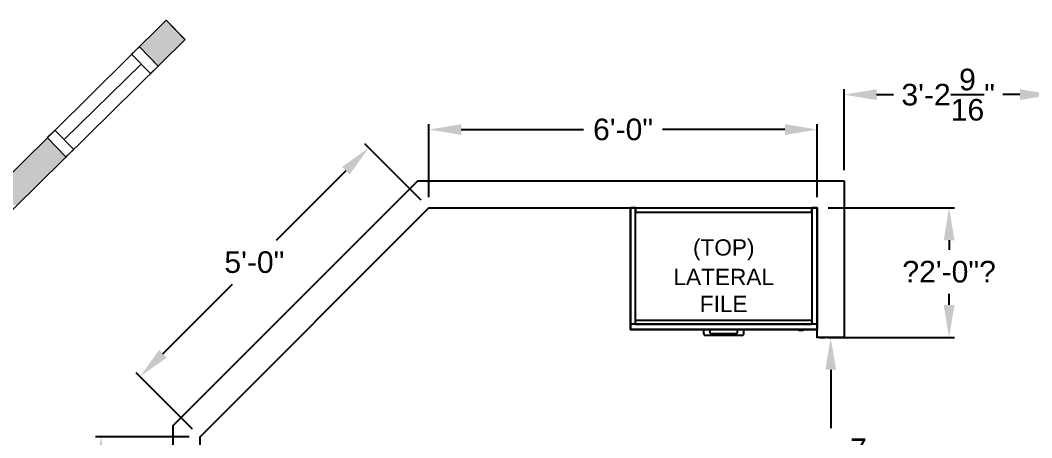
# Model space of a CAD drawing. Header units: inches. Extents: x 14 to 610, y 9 to 600.
# Drawn here: x 226.2 to 413.7, y 325.2 to 402.6 of the extents above; entities that cross this region are included whole.
import ezdxf
from ezdxf.enums import TextEntityAlignment as Align

# ---------------------------------------------------------------- set-up
doc = ezdxf.new("R2010")
doc.units = ezdxf.units.IN
doc.header["$MEASUREMENT"] = 0
doc.layers.add('A-FURN', color=7, linetype='Continuous')
doc.layers.add('WALLS', color=30, linetype='Continuous')
doc.styles.get("Standard").update_dxf_attribs({"font": 'arial.ttf'})
doc.dimstyles.new("Jon's Style", dxfattribs={"dimscale": 0, "dimtxt": 4, "dimasz": 6, "dimexe": 1, "dimexo": 2, "dimgap": 2, "dimtad": 0, "dimtih": 1, "dimtoh": 1, "dimdec": 4, "dimzin": 3, "dimdsep": 46, "dimlunit": 4, "dimtxsty": 'Standard', "dimcen": 0.09, "dimadec": 0, "dimazin": 0, "dimtfac": 1, "dimtdec": 4, "dimtofl": 0, "dimtmove": 0, "dimatfit": 3, "dimfxl": 1, "dimtolj": 1, "dimtzin": 0, "dimarcsym": 0})

# ---------------------------------------------------------------- blocks, each defined once
blk = doc.blocks.new('*D44')
at = {"layer": 'A-FURN', "color": 0, "lineweight": -2, "transparency": 16777216}
for p, q in [((378.96, 374.85), (378.96, 389.83)), ((384.96, 388.83), (388.12, 388.83)), ((411.53, 388.83), (408.37, 388.83)), ((417.53, 373.38), (417.53, 389.83))]:
    blk.add_line(p, q, dxfattribs=at)
at = {"layer": 'A-FURN', "color": 0, "transparency": 16777216}
for points in [[(384.96, 389.83), (384.96, 387.83), (378.96, 388.83)], [(411.53, 389.83), (411.53, 387.83), (417.53, 388.83)]]:
    blk.add_solid(points, dxfattribs=at)
at = {"layer": 'Defpoints', "color": 0, "transparency": 16777216}
for p in [(378.96, 388.83), (378.96, 372.85), (417.53, 371.38)]:
    blk.add_point(p, dxfattribs=at)
at = {"layer": 'A-FURN', "color": 0, "transparency": 16777216, "insert": (398.24, 388.83), "char_height": 4, "attachment_point": 5}
blk.add_mtext('\\A1;3\'-2{\\H1x;\\S9/16;}"', dxfattribs=at)
blk = doc.blocks.new('*D52')
at = {"layer": 'A-FURN', "color": 0, "lineweight": -2, "transparency": 16777216}
for p, q in [((257.53, 325.42), (240.17, 325.42)), ((241.17, 319.42), (241.17, 293.46)), ((241.17, 259.42), (241.17, 285.38)), ((257.53, 253.42), (240.17, 253.42))]:
    blk.add_line(p, q, dxfattribs=at)
at = {"layer": 'A-FURN', "color": 0, "transparency": 16777216}
for points in [[(240.17, 319.42), (242.17, 319.42), (241.17, 325.42)], [(240.17, 259.42), (242.17, 259.42), (241.17, 253.42)]]:
    blk.add_solid(points, dxfattribs=at)
at = {"layer": 'Defpoints', "color": 0, "transparency": 16777216}
for p in [(241.17, 325.42), (259.53, 325.42), (259.53, 253.42)]:
    blk.add_point(p, dxfattribs=at)
at = {"layer": 'A-FURN', "color": 0, "transparency": 16777216, "insert": (241.17, 289.42), "char_height": 4, "attachment_point": 5}
blk.add_mtext('\\A1;6\'-0"', dxfattribs=at)
blk = doc.blocks.new('*D53')
at = {"layer": 'A-FURN', "color": 0, "lineweight": -2, "transparency": 16777216}
for p, q in [((300.54, 369.26), (290.11, 379.69)), ((286.57, 374.74), (273.65, 361.82)), ((252.63, 340.8), (265.56, 353.73)), ((258.12, 326.83), (247.68, 337.27))]:
    blk.add_line(p, q, dxfattribs=at)
at = {"layer": 'A-FURN', "color": 0, "transparency": 16777216}
for points in [[(285.87, 375.45), (287.28, 374.04), (290.82, 378.99)], [(251.93, 341.51), (253.34, 340.1), (248.39, 336.56)]]:
    blk.add_solid(points, dxfattribs=at)
at = {"layer": 'Defpoints', "color": 0, "transparency": 16777216}
for p in [(290.82, 378.99), (301.96, 367.85), (259.53, 325.42)]:
    blk.add_point(p, dxfattribs=at)
at = {"layer": 'A-FURN', "color": 0, "transparency": 16777216, "insert": (269.6, 357.77), "char_height": 4, "attachment_point": 5}
blk.add_mtext('\\A1;5\'-0"', dxfattribs=at)
blk = doc.blocks.new('*D54')
at = {"layer": 'A-FURN', "color": 0, "lineweight": -2, "transparency": 16777216}
for p, q in [((301.96, 369.85), (301.96, 383.36)), ((373.96, 369.85), (373.96, 383.36)), ((307.96, 382.36), (330.63, 382.36)), ((367.96, 382.36), (345.28, 382.36))]:
    blk.add_line(p, q, dxfattribs=at)
at = {"layer": 'A-FURN', "color": 0, "transparency": 16777216}
for points in [[(307.96, 383.36), (307.96, 381.36), (301.96, 382.36)], [(367.96, 383.36), (367.96, 381.36), (373.96, 382.36)]]:
    blk.add_solid(points, dxfattribs=at)
at = {"layer": 'Defpoints', "color": 0, "transparency": 16777216}
for p in [(373.96, 382.36), (301.96, 367.85), (373.96, 367.85)]:
    blk.add_point(p, dxfattribs=at)
at = {"layer": 'A-FURN', "color": 0, "transparency": 16777216, "insert": (337.96, 382.36), "char_height": 4, "attachment_point": 5}
blk.add_mtext('\\A1;6\'-0"', dxfattribs=at)
blk = doc.blocks.new('*D56')
at = {"layer": 'A-FURN', "color": 0, "lineweight": -2, "transparency": 16777216}
for p, q in [((374.46, 343.85), (375.46, 343.85)), ((376.46, 337.85), (376.46, 327.03)), ((376.46, 302.4), (376.46, 313.6)), ((373.55, 296.4), (377.46, 296.4))]:
    blk.add_line(p, q, dxfattribs=at)
at = {"layer": 'A-FURN', "color": 0, "transparency": 16777216}
for points in [[(375.46, 337.85), (377.46, 337.85), (376.46, 343.85)], [(375.46, 302.4), (377.46, 302.4), (376.46, 296.4)]]:
    blk.add_solid(points, dxfattribs=at)
at = {"layer": 'Defpoints', "color": 0, "transparency": 16777216}
for p in [(376.46, 343.85), (376.46, 343.85), (371.55, 296.4)]:
    blk.add_point(p, dxfattribs=at)
at = {"layer": 'A-FURN', "color": 0, "transparency": 16777216, "insert": (376.46, 320.31), "char_height": 4, "attachment_point": 5}
blk.add_mtext('\\A1;3\'-11{\\H1x;\\S7/16;}"', dxfattribs=at)
blk = doc.blocks.new('P_5CLLF34HW')
at = {"layer": 'A-FURN', "color": 5}
for p, q in [((0.98, 22.56), (0, 22.56)), ((0, 22.56), (0, 0.98)), ((0.98, 0.98), (0.98, 22.56)), ((34.63, 22.56), (33.65, 22.56)), ((33.65, 22.56), (33.65, 0.98)), ((34.63, 0.98), (34.63, 22.56)), ((33.65, 22.48), (0.98, 22.48)), ((0.98, 22.48), (0.98, 21.77)), ((0.98, 21.77), (33.65, 21.77)), ((0.98, 21.77), (33.65, 21.77)), ((33.65, 21.77), (33.65, 22.48)), ((34.63, 0.98), (0, 0.98)), ((0, 0.98), (0, 0)), ((0.98, 1.73), (33.65, 1.73)), ((0.98, 0.98), (31.55, 0.98)), ((13.57, 0), (13.57, -0.67)), ((14.8, -0.61), (14.8, 0)), ((32.14, 0), (31.15, 0)), ((31.27, 0), (31.27, 0)), ((31.29, 0), (31.29, 0)), ((31.75, 0.98), (33.65, 0.98)), ((32, 0), (32, 0)), ((32.02, 0), (32.02, 0)), ((34.63, 0.98), (34.63, 0.98)), ((34.63, 0), (34.63, 0.98)), ((0, 0), (34.63, 0)), ((13.97, -1.06), (20.66, -1.06)), ((19.64, -0.8), (14.99, -0.8)), ((19.83, 0), (19.83, -0.61)), ((21.05, -0.67), (21.05, 0)), ((31.23, -0.08), (31.29, -0.08)), ((31.29, -0.1), (31.29, -0.08)), ((31.31, -0.12), (31.99, -0.12)), ((32, -0.08), (32.06, -0.08)), ((32, -0.1), (32, -0.08))]:
    blk.add_line(p, q, dxfattribs=at)
for centre, radius, start, end in [((31.23, 0), 0.0787, 180, 270), ((32.06, 0), 0.0787, 270, 0), ((14.13, -0.58), 0.561, 189.5844, 220.2078), ((13.97, -0.71), 0.352, 220.2078, 270), ((14.97, -0.61), 0.176, 180, 229.7922), ((15.04, -0.53), 0.281, 229.7922, 260.4156), ((19.64, -0.63), 0.176, 270, 319.7922), ((19.56, -0.56), 0.281, 319.7922, 350.4156), ((20.57, -0.51), 0.561, 279.5844, 310.2078), ((20.7, -0.67), 0.352, 310.2078, 0), ((31.31, -0.1), 0.0157, 180, 270), ((31.99, -0.1), 0.0157, 270, 0)]:
    blk.add_arc(centre, radius, start, end, dxfattribs=at)
at = {"layer": 'A-FURN', "color": 5, "insert": (17.31, 7.27), "char_height": 3, "attachment_point": 5}
blk.add_mtext_dynamic_manual_height_columns('LATERAL\\PFILE', width=33.2214, gutter_width=30, heights=[0], dxfattribs=at)
at = {"layer": 'A-FURN', "color": 5, "flags": 1}
for tag in ['CAPPN', 'CAPPD', 'CAPMG', 'CAPMC', 'CAPGC', 'CAPALIAS1', 'CAPALIAS2', 'CAPALIAS3', 'CAPBLDG', 'CAPFLOOR', 'CAPDEPT', 'CAPPERSON', 'CAPPL', 'CAPQT', 'CAPDH']:
    blk.add_attdef(tag, (0, 0), '', height=0.001, dxfattribs=at)
at = {"layer": 'A-FURN', "color": 5}
blk.add_attdef('CAPTG', text='', height=3, dxfattribs=at).set_placement((-1663.57, -343.25), align=Align.CENTER)
blk = doc.blocks.new('P_5CLT34HW')
at = {"layer": 'A-FURN', "color": 5}
blk.add_lwpolyline([(0, 0), (34.65, 0), (34.65, -22.56), (0, -22.56)], close=True, dxfattribs=at)
blk.add_text('(TOP)', height=3, dxfattribs=at).set_placement((17.32, -7.33), align=Align.MIDDLE_CENTER)
at = {"layer": 'A-FURN', "color": 5, "flags": 1}
for tag in ['CAPPN', 'CAPPD', 'CAPMG', 'CAPMC', 'CAPGC', 'CAPALIAS1', 'CAPALIAS2', 'CAPALIAS3', 'CAPBLDG', 'CAPFLOOR', 'CAPDEPT', 'CAPPERSON', 'CAPPL', 'CAPQT', 'CAPDH']:
    blk.add_attdef(tag, (0, 0), '', height=0.001, dxfattribs=at)
at = {"layer": 'A-FURN', "color": 5}
blk.add_attdef('CAPTG', text='', height=2.5, dxfattribs=at).set_placement((99.43, -135.41), align=Align.CENTER)
blk = doc.blocks.new('*D66')
at = {"layer": 'A-FURN', "color": 0, "lineweight": -2, "transparency": 16777216}
for p, q in [((375.96, 367.85), (399.41, 367.85)), ((398.41, 361.85), (398.41, 360.07)), ((398.41, 349.85), (398.41, 351.93)), ((375.96, 343.85), (399.41, 343.85))]:
    blk.add_line(p, q, dxfattribs=at)
at = {"layer": 'A-FURN', "color": 0, "transparency": 16777216}
for points in [[(397.41, 361.85), (399.41, 361.85), (398.41, 367.85)], [(397.41, 349.85), (399.41, 349.85), (398.41, 343.85)]]:
    blk.add_solid(points, dxfattribs=at)
at = {"layer": 'Defpoints', "color": 0, "transparency": 16777216}
for p in [(373.96, 367.85), (398.41, 367.85), (373.96, 343.85)]:
    blk.add_point(p, dxfattribs=at)
at = {"layer": 'A-FURN', "color": 0, "transparency": 16777216, "insert": (398.41, 356), "char_height": 4, "attachment_point": 5}
blk.add_mtext('\\A1;?2\'-0"?', dxfattribs=at)

msp = doc.modelspace()

# ---------------------------------------------------------------- linework, layer by layer
at = {"layer": 'WALLS', "lineweight": 18}
for points in [[(218.5432, 368.37839), (253.21793, 402.61578), (256.77911, 399.0546), (220.54246, 363.38023)], [(253.21793, 402.61578), (256.71664, 399.0546)], [(251.84343, 394.05644), (248.28224, 397.6801)], [(234.78721, 377.18765), (231.16355, 380.87379)]]:
    msp.add_lwpolyline(points, dxfattribs=at)
at = {"layer": 'WALLS', "lineweight": 13}
for points in [[(246.84527, 396.30561), (248.28224, 397.6801), (251.78095, 394.11891), (250.34398, 392.74442)], [(231.16355, 380.87379), (232.60052, 382.24829), (236.09923, 378.6871), (234.66226, 377.3126)]]:
    msp.add_lwpolyline(points, close=True, dxfattribs=at)
msp.add_lwpolyline([(234.34987, 380.49893), (248.59463, 394.49378)], dxfattribs=at)
at = {"layer": 'WALLS'}
for points in [[(254.52994, 253.42073), (254.52994, 327.4918), (299.88528, 372.84714), (373.95635, 372.84714)], [(373.95635, 372.84714), (378.95635, 372.84714)], [(378.95635, 372.84714), (378.95635, 343.84714), (373.95635, 343.84714), (373.95635, 367.84714)], [(259.52994, 253.42073), (259.52994, 325.42073), (301.95635, 367.84714), (373.95635, 367.84714)]]:
    msp.add_lwpolyline(points, dxfattribs=at)
at = {"layer": 'WALLS', "transparency": 33554559}
for points in [[(253.21793, 402.61578), (256.71664, 399.0546), (249.59426, 399.0546)], [(253.21793, 402.61578), (253.2804, 402.61578), (253.2804, 402.61578)], [(253.2804, 402.61578), (253.21793, 402.61578), (256.71664, 399.0546)], [(249.59426, 399.0546), (248.28224, 397.6801), (255.34214, 397.6801)], [(248.28224, 397.6801), (255.34214, 397.6801), (251.78095, 394.11891)], [(249.59426, 399.0546), (256.71664, 399.0546), (255.34214, 397.6801)], [(231.16355, 380.87379), (234.66226, 377.3126), (227.53988, 377.3126)], [(227.53988, 377.3126), (225.6031, 368.37839), (218.5432, 368.37839)], [(234.66226, 377.3126), (227.53988, 377.3126), (225.6031, 368.37839)]]:
    msp.add_solid(points, dxfattribs=at)

# ---------------------------------------------------------------- block references
at = {"layer": 'A-FURN'}
for name, p in [('P_5CLLF34HW', (339.31066, 345.28806)), ('P_5CLT34HW', (339.31066, 367.84714))]:
    msp.add_blockref(name, p, dxfattribs=at)

# ---------------------------------------------------------------- dimensions: what is measured, and where the dimension line sits
for base, p1, p2, picture, middle in [((378.95635, 388.82737), (417.53241, 371.37729), (378.95635, 372.84714), '*D44', (398.24438, 388.82737)), ((373.95635, 382.35847), (301.95635, 367.84714), (373.95635, 367.84714), '*D54', (337.95635, 382.35847))]:
    dim = msp.add_linear_dim(base=base, p1=p1, p2=p2, dimstyle="Jon's Style", override={"dimscale": 1}, dxfattribs=at)
    dim.commit()
    dim.dimension.update_dxf_attribs({"geometry": picture, "text_midpoint": middle, "dimtype": 160})
for base, p1, p2, angle, picture, middle, dimtype in [((290.81665, 378.98684), (259.52994, 325.42073), (301.95635, 367.84714), 45, '*D53', (269.60345, 357.77363), 161), ((376.45635, 343.84714), (371.54934, 296.4049), (376.45635, 343.84714), 90, '*D56', (376.45635, 320.31499), 160), ((241.16875, 325.42073), (259.52994, 253.42073), (259.52994, 325.42073), 90, '*D52', (241.16875, 289.42073), 160)]:
    dim = msp.add_linear_dim(base=base, p1=p1, p2=p2, angle=angle, dimstyle="Jon's Style", override={"dimscale": 1}, dxfattribs=at)
    dim.commit()
    dim.dimension.update_dxf_attribs({"geometry": picture, "text_midpoint": middle, "dimtype": dimtype})
dim = msp.add_linear_dim(base=(398.40958, 367.84714), p1=(373.95635, 343.84714), p2=(373.95635, 367.84714), angle=90, text='?<>?', dimstyle="Jon's Style", override={"dimscale": 1}, dxfattribs=at)
dim.commit()
dim.dimension.update_dxf_attribs({"geometry": '*D66', "text_midpoint": (398.40958, 355.99803), "dimtype": 160})

doc.saveas('drawing.dxf')
